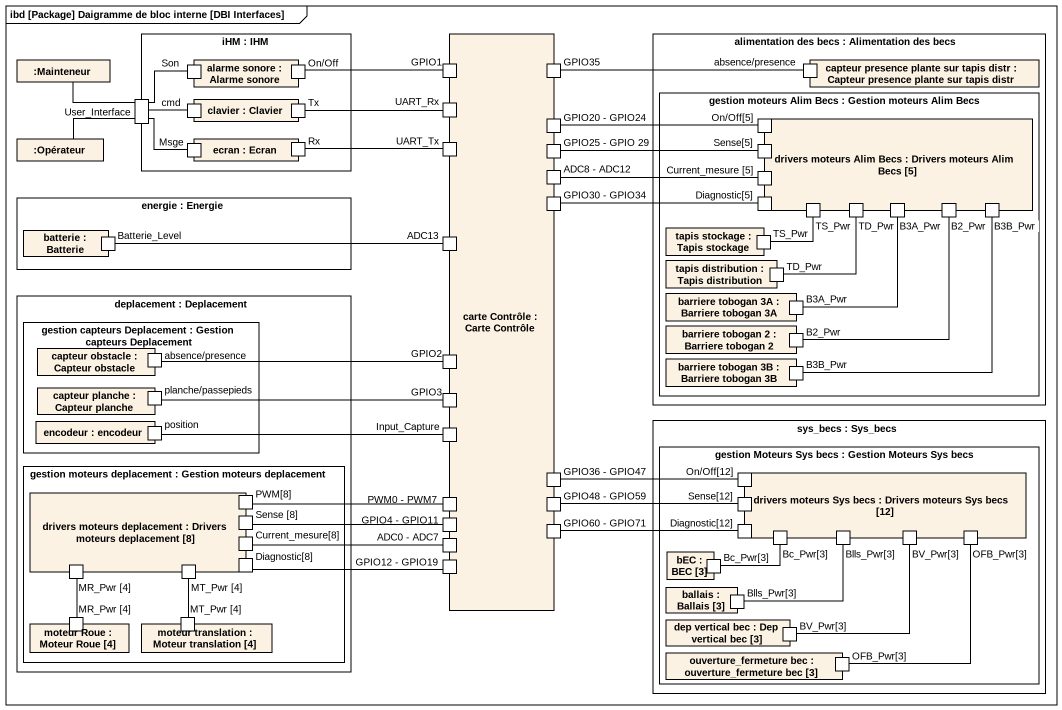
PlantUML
@startuml
mainframe ibd [Package] Daigramme de bloc interne [DBI Interfaces]
rectangle "iHM : IHM" as iHM {
  rectangle "alarme sonore : Alarme sonore" as alarme_sonore {
    port Son
    port "On/Off" as On_Off
  }
  port User_Interface
  rectangle "clavier : Clavier" as clavier {
    port cmd
    port Tx
  }
  rectangle "ecran : Ecran" as ecran {
    port Msge
    port Rx
  }
}
rectangle "carte Contrôle : Carte Contrôle" as carte_Contrôle {
  port GPIO1
  port GPIO35
  port UART_Rx
  port "GPIO20 - GPIO24" as GPIO20_GPIO24
  port UART_Tx
  port "GPIO25 - GPIO 29" as GPIO25_GPIO_29
  port "ADC8 - ADC12" as ADC8_ADC12
  port "GPIO30 - GPIO34" as GPIO30_GPIO34
  port ADC13
  port GPIO2
  port GPIO3
  port Input_Capture
  port "GPIO36 - GPIO47" as GPIO36_GPIO47
  port "PWM0 - PWM7" as PWM0_PWM7
  port "GPIO48 - GPIO59" as GPIO48_GPIO59
  port "GPIO4 - GPIO11" as GPIO4_GPIO11
  port "ADC0 - ADC7" as ADC0_ADC7
  port "GPIO60 - GPIO71" as GPIO60_GPIO71
  port "GPIO12 - GPIO19" as GPIO12_GPIO19
}
rectangle "alimentation des becs : Alimentation des becs" as alimentation_des_becs {
  rectangle "gestion moteurs Alim Becs : Gestion moteurs Alim Becs" as gestion_moteurs_Alim_Becs {
    rectangle "drivers moteurs Alim Becs : Drivers moteurs Alim Becs [5]" as drivers_moteurs_Alim_Becs {
      port "On/Off[5]" as On_Off_5
      port "Sense[5]" as Sense_5
      port "Current_mesure [5]" as Current_mesure_5
      port "Diagnostic[5]" as Diagnostic_5
      port TS_Pwr
      port TD_Pwr
      port B3A_Pwr
      port B2_Pwr
      port B3B_Pwr
    }
    rectangle "tapis distribution : Tapis distribution" as tapis_distribution {
      port "TD_Pwr" as TD_Pwr_2
    }
    rectangle "tapis stockage : Tapis stockage" as tapis_stockage {
      port "TS_Pwr" as TS_Pwr_2
    }
    rectangle "barriere tobogan 3A : Barriere tobogan 3A" as barriere_tobogan_3A {
      port "B3A_Pwr" as B3A_Pwr_2
    }
    rectangle "barriere tobogan 2 : Barriere tobogan 2" as barriere_tobogan_2 {
      port "B2_Pwr" as B2_Pwr_2
    }
    rectangle "barriere tobogan 3B : Barriere tobogan 3B" as barriere_tobogan_3B {
      port "B3B_Pwr" as B3B_Pwr_2
    }
  }
  rectangle "capteur presence plante sur tapis distr : Capteur presence plante sur tapis distr" as capteur_presence_plante_sur {
    port "absence/presence" as absence_presence
  }
}
rectangle ":Mainteneur" as Mainteneur
rectangle ":Opérateur" as Opérateur
rectangle "energie : Energie" as energie {
  rectangle "batterie : Batterie" as batterie {
    port Batterie_Level
  }
}
rectangle "deplacement : Deplacement" as deplacement {
  rectangle "gestion capteurs Deplacement : Gestion capteurs Deplacement" as gestion_capteurs_Deplacement {
    rectangle "capteur obstacle : Capteur obstacle" as capteur_obstacle {
      port "absence/presence" as absence_presence_2
    }
    rectangle "capteur planche : Capteur planche" as capteur_planche {
      port "planche/passepieds" as planche_passepieds
    }
    rectangle "encodeur : encodeur" as encodeur {
      port position
    }
  }
  rectangle "gestion moteurs deplacement : Gestion moteurs deplacement" as gestion_moteurs_deplacement {
    rectangle "drivers moteurs deplacement : Drivers moteurs deplacement [8]" as drivers_moteurs_deplacement {
      port "PWM[8]" as PWM_8
      port "Sense [8]" as Sense_8
      port "Current_mesure[8]" as Current_mesure_8
      port "Diagnostic[8]" as Diagnostic_8
      port "MR_Pwr [4]" as MR_Pwr_4
      port "MT_Pwr [4]" as MT_Pwr_4
    }
    rectangle "moteur Roue : Moteur Roue [4]" as moteur_Roue {
      port "MR_Pwr [4]" as MR_Pwr_4_2
    }
    rectangle "moteur translation : Moteur translation [4]" as moteur_translation {
      port "MT_Pwr [4]" as MT_Pwr_4_2
    }
  }
}
rectangle "sys_becs : Sys_becs" as sys_becs {
  rectangle "gestion Moteurs Sys becs : Gestion Moteurs Sys becs" as gestion_Moteurs_Sys_becs {
    rectangle "drivers moteurs Sys becs : Drivers moteurs Sys becs [12]" as drivers_moteurs_Sys_becs {
      port "On/Off[12]" as On_Off_12
      port "Sense[12]" as Sense_12
      port "Diagnostic[12]" as Diagnostic_12
      port "Bc_Pwr[3]" as Bc_Pwr_3_2
      port "Blls_Pwr[3]" as Blls_Pwr_3
      port "BV_Pwr[3]" as BV_Pwr_3
      port "OFB_Pwr[3]" as OFB_Pwr_3
    }
    rectangle "bEC : BEC [3]" as bEC {
      port "Bc_Pwr[3]" as Bc_Pwr_3
    }
    rectangle "ballais : Ballais [3]" as ballais {
      port "Blls_Pwr[3]" as Blls_Pwr_3_2
    }
    rectangle "dep vertical bec : Dep vertical bec [3]" as dep_vertical_bec {
      port "BV_Pwr[3]" as BV_Pwr_3_2
    }
    rectangle "ouverture_fermeture bec : ouverture_fermeture bec [3]" as ouverture_fermeture_bec {
      port "OFB_Pwr[3]" as OFB_Pwr_3_2
    }
  }
}
Son -- User_Interface
GPIO1 -left- On_Off
absence_presence -left- GPIO35
User_Interface -left- Mainteneur
User_Interface -left- Opérateur
cmd -left- User_Interface
Tx -right- UART_Rx
On_Off_5 -left- GPIO20_GPIO24
Msge -up- User_Interface
UART_Tx -left- Rx
Sense_5 -left- GPIO25_GPIO_29
Current_mesure_5 -left- ADC8_ADC12
Diagnostic_5 -left- GPIO30_GPIO34
TS_Pwr -- TS_Pwr_2
TD_Pwr -- TD_Pwr_2
B3A_Pwr -- B3A_Pwr_2
B2_Pwr -- B2_Pwr_2
B3B_Pwr -- B3B_Pwr_2
Batterie_Level -right- ADC13
absence_presence_2 -right- GPIO2
planche_passepieds -right- GPIO3
position -right- Input_Capture
On_Off_12 -left- GPIO36_GPIO47
PWM_8 -right- PWM0_PWM7
Sense_8 -right- GPIO4_GPIO11
Sense_12 -left- GPIO48_GPIO59
Current_mesure_8 -right- ADC0_ADC7
Diagnostic_8 -right- GPIO12_GPIO19
Diagnostic_12 -left- GPIO60_GPIO71
Bc_Pwr_3_2 -left- Bc_Pwr_3
Blls_Pwr_3 -- Blls_Pwr_3_2
BV_Pwr_3 -- BV_Pwr_3_2
OFB_Pwr_3 -- OFB_Pwr_3_2
MR_Pwr_4 -- MR_Pwr_4_2
MT_Pwr_4 -- MT_Pwr_4_2
@enduml
